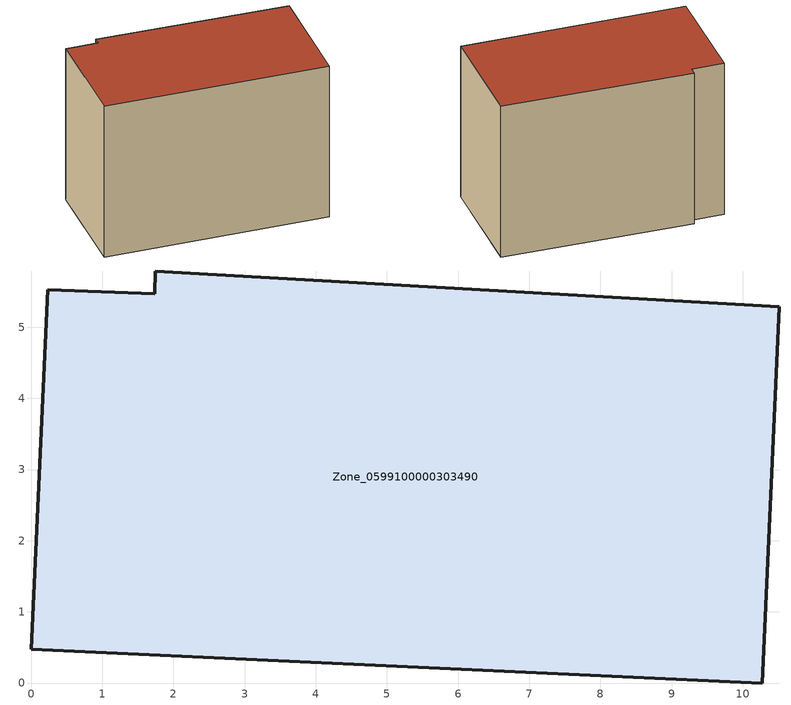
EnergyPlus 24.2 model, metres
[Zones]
Zone_0599100000303490
 floor ground (C_G): 10.27,0 0,0.47 0.23,5.53 1.74,5.47 1.75,5.79 10.51,5.29 z1.45
 wall outside (C_F): 0,0.47 10.27,0 10.51,5.29 1.75,5.79 1.74,5.47 0.23,5.53 0,0.47 z1.45:9.04
 roof outside (C_R): 0.23,5.53 0,0.47 10.27,0 10.51,5.29 1.75,5.79 1.74,5.47 z9.04
[BUILDING]
Pand.0599100000303490: North Axis=0; Terrain=City; Loads Convergence Tolerance Value=0.04; Temperature Convergence Tolerance Value=0.4; Solar Distribution=FullExterior; Maximum Number of Warmup Days=25; Minimum Number of Warmup Days=1
[Site:Location]
Rotterdam.The.Hague.AP_ZH_NLD Design_Conditions: Latitude=51.96; Longitude=4.45; Time Zone=1; Elevation=-4.5
[SITE:GROUNDTEMPERATURE:BUILDINGSURFACE]
18, 18, 18, 18, 18, 18, 18, 18, 18, 18, 18, 18
[MATERIAL] Thermal Absorptance=0.9; Solar Absorptance=0.7; Visible Absorptance=0.7
Name | Roughness | Thickness | Conductivity | Density | Specific Heat
G.TI.1992-2005 | MediumSmooth | 0.15 | 0.06 | 540 | 1210
F.TI.1992-2005 | Rough | 0.3 | 0.12 | 1920 | 840
R.TI.1992-2005 | MediumRough | 0.2 | 0.08 | 1500 | 1000
[CONSTRUCTION]
C_G: G.TI.1992-2005
C_F: F.TI.1992-2005
C_R: R.TI.1992-2005
[ZONE]
Zone_0599100000303490: Type=1; Multiplier=1; Ceiling Height=Autocalculate; Volume=Autocalculate; Floor Area=autocalculate; Part of Total Floor Area=Yes
[ZONEINFILTRATION:DESIGNFLOWRATE]
Infil_Zone_0599100000303490: Zone or ZoneList or Space or SpaceList=Zone_0599100000303490; Schedule=AlwaysOn; Design Flow Rate Calculation Method=Flow/Area; Flow Rate per Floor Area=0.0015; Constant Term Coefficient=1; Temperature Term Coefficient=0; Velocity Term Coefficient=0; Velocity Squared Term Coefficient=0
[HVACTEMPLATE:ZONE:IDEALLOADSAIRSYSTEM]
Zone_0599100000303490: Maximum Heating Supply Air Temperature=50; Minimum Cooling Supply Air Temperature=13; Maximum Heating Supply Air Humidity Ratio=0.0156; Minimum Cooling Supply Air Humidity Ratio=0.0077; Heating Limit=NoLimit; Cooling Limit=NoLimit; Dehumidification Control Type=ConstantSensibleHeatRatio; Cooling Sensible Heat Ratio=0.7; Dehumidification Setpoint=60; Humidification Control Type=None; Humidification Setpoint=30; Outdoor Air Method=None; Outdoor Air Flow Rate per Person=0.00944; Outdoor Air Flow Rate per Zone Floor Area=0; Outdoor Air Flow Rate per Zone=0; Demand Controlled Ventilation Type=None; Outdoor Air Economizer Type=NoEconomizer; Heat Recovery Type=None; Sensible Heat Recovery Effectiveness=0.7; Latent Heat Recovery Effectiveness=0.65
[ZONECONTROL:THERMOSTAT]
ThermostatControl_Zone_0599100000303490: Zone or ZoneList=Zone_0599100000303490; Control Type Schedule=DualSetpointControlType; Control 1=Thermostat_Zone_0599100000303490; Temperature Difference Between Cutout And Setpoint=0
[THERMOSTATSETPOINT:DUALSETPOINT]
Thermostat_Zone_0599100000303490: Heating Setpoint Temperature Schedule=HeatingSetpoint_Zone_0599100000303490; Cooling Setpoint Temperature Schedule=CoolingSetpoint_Zone_0599100000303490
[SCHEDULE:COMPACT]
HeatingSetpoint_Zone_0599100000303490: Through: 12/31, For: AllDays, Until: 24:00, 21
CoolingSetpoint_Zone_0599100000303490: Through: 12/31, For: AllDays, Until: 24:00, 24
DualSetpointControlType: Through: 12/31, For: AllDays, Until: 24:00, 4
AlwaysOn: Through: 12/31, For: AllDays, Until: 24:00, 1
